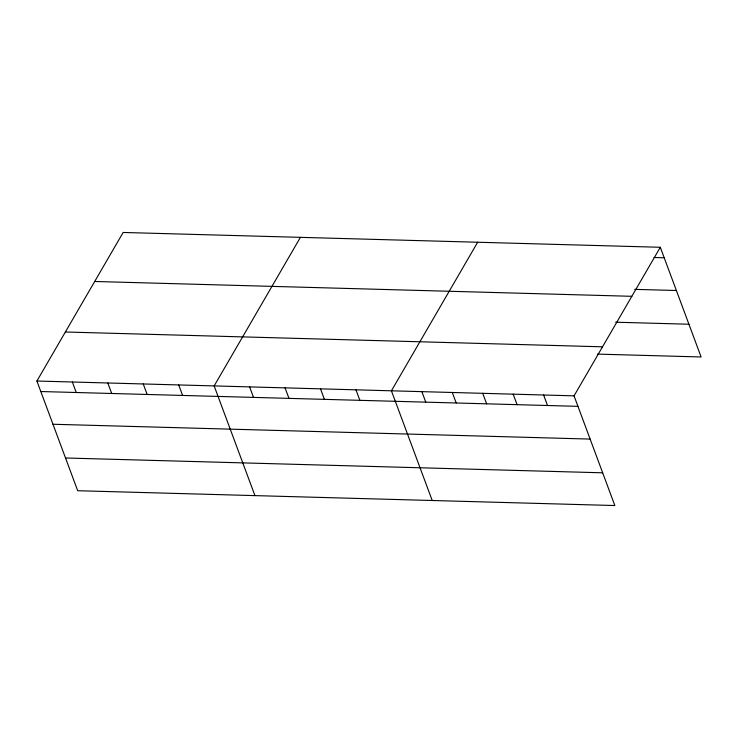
<?xml version="1.0" encoding="UTF-8"?>
<svg xmlns="http://www.w3.org/2000/svg" width="738" height="738" viewBox="0 0 738 738"><rect width="100%" height="100%" fill="white"/><g stroke="black" fill="none" stroke-linecap="round" stroke-linejoin="round"><path stroke-width="1.11" d="M660.307 247.276L574.053 395.845L614.846 505.539L77.693 490.724L36.9 381.029L123.154 232.461L660.307 247.276L701.1 356.971L597.383 354.111M300.412 237.35L214.158 385.919L254.951 495.613M477.67 242.239L391.417 390.808L432.21 500.502M654.062 257.488L664.209 257.774M634.671 289.361L676.386 290.504M94.695 281.482L631.839 296.307M615.649 322.211L688.923 324.231M65.368 331.999L602.512 346.814M36.9 381.029L574.053 395.845M40.802 391.527L577.955 406.343M52.979 424.258L590.123 439.082M65.525 457.994L602.669 472.809M543.611 395.005L547.513 405.503M513.168 394.166L517.08 404.664M482.735 393.326L486.637 403.824M452.293 392.487L456.204 402.985M421.859 391.647L425.761 402.145M355.965 389.83L359.867 400.328M320.513 388.852L324.416 399.35M285.062 387.874L288.964 398.372M249.61 386.896L253.512 397.395M178.707 384.941L182.609 395.439M143.255 383.963L147.157 394.461M107.803 382.985L111.706 393.483M72.352 382.007L76.254 392.505"/></g></svg>
